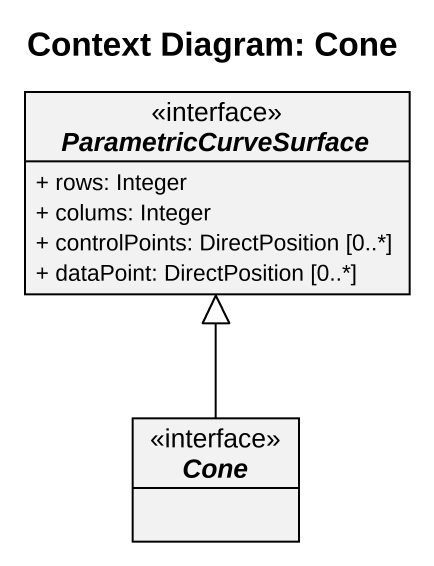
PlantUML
@startuml
title Context Diagram: Cone
hide circle
hide empty members
skinparam classAttributeIconSize 0
interface ParametricCurveSurface {
  + rows: Integer
  + colums: Integer
  + controlPoints: DirectPosition [0..*]
  + dataPoint: DirectPosition [0..*]
}
interface Cone
Cone -up-|> ParametricCurveSurface
@enduml
